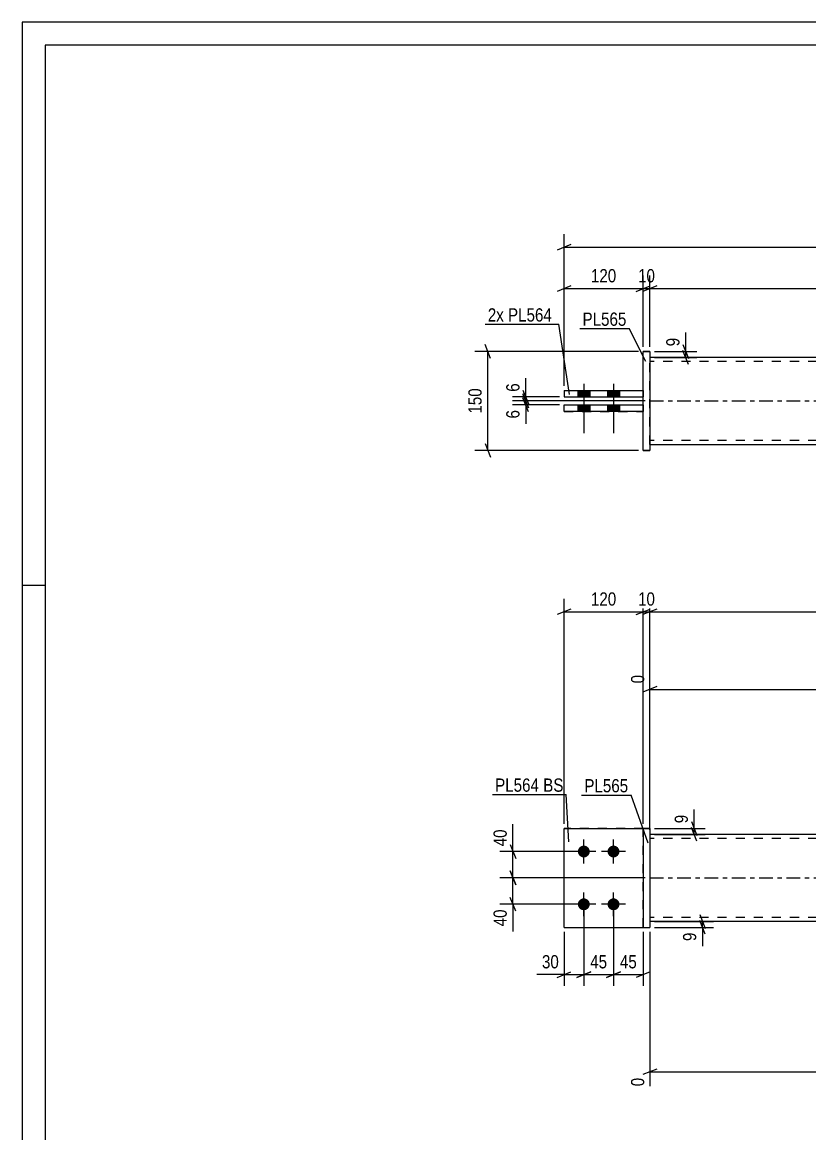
# Model space of a CAD drawing. Header units: millimetres. Extents: x 0 to 594, y 0 to 420.
# Drawn here: x 0 to 170.5, y 179.2 to 420 of the extents above; entities that cross this region are included whole.
import ezdxf

# ---------------------------------------------------------------- set-up
doc = ezdxf.new("R2010")
doc.units = ezdxf.units.MM
doc.linetypes.add('DXK_LINE_DOT2', pattern=[3.9198, 1.9599, -1.9599])
doc.linetypes.add('DXK_LINE_DOT3', pattern=[5.9187, 2.979, -0.9799, 0.9799, -0.9799])
doc.styles.add('Arial Narrow', font='ARIALN.TTF', dxfattribs={"height": 0.2})

# ---------------------------------------------------------------- blocks, each defined once
blk = doc.blocks.new('Unknown-585637348-1126')
at = {"color": 5, "linetype": 'Continuous'}
for p, q in [((594, 420), (0, 420)), ((0, 420), (0, 0)), ((589, 415), (5, 415)), ((5, 415), (5, 5)), ((5, 298), (0, 298))]:
    blk.add_line(p, q, dxfattribs=at)
blk = doc.blocks.new('Part-585637348-1981 - 1935')
at = {"color": 2, "linetype": 'Continuous'}
for p, q in [((134.47, 245.38), (135.9, 245.38)), ((135.9, 245.38), (134.47, 245.38)), ((134.47, 245.38), (134.47, 223.95)), ((135.9, 245.38), (135.9, 223.95)), ((134.47, 223.95), (135.9, 223.95))]:
    blk.add_line(p, q, dxfattribs=at)
at = {"color": 7, "linetype": 'DXK_LINE_DOT2'}
for p, q in [((134.47, 245.38), (134.47, 245.38)), ((134.47, 245.38), (134.47, 245.38)), ((135.9, 245.38), (135.9, 245.38)), ((134.47, 223.95), (135.9, 223.95))]:
    blk.add_line(p, q, dxfattribs=at)
blk = doc.blocks.new('Part-585637348-1966 - 1935')
at = {"color": 7, "linetype": 'DXK_LINE_DOT2'}
for p, q in [((117.33, 223.95), (117.33, 245.38)), ((117.33, 245.38), (134.47, 245.38)), ((134.47, 245.38), (117.33, 245.38)), ((134.47, 223.95), (134.47, 245.38)), ((117.33, 223.95), (117.33, 223.95)), ((117.33, 223.95), (134.47, 223.95)), ((117.33, 223.95), (134.47, 223.95)), ((134.47, 223.95), (134.47, 223.95))]:
    blk.add_line(p, q, dxfattribs=at)
blk = doc.blocks.new('Part-585637348-1961 - 1935')
at = {"color": 2, "linetype": 'Continuous'}
for p, q in [((117.33, 223.95), (117.33, 245.38)), ((117.33, 245.38), (134.47, 245.38)), ((117.33, 223.95), (117.33, 223.95)), ((117.33, 223.95), (134.47, 223.95))]:
    blk.add_line(p, q, dxfattribs=at)
at = {"color": 7, "linetype": 'DXK_LINE_DOT2'}
for p, q in [((134.47, 245.38), (117.33, 245.38)), ((134.47, 223.95), (134.47, 245.38)), ((117.33, 223.95), (134.47, 223.95)), ((134.47, 223.95), (134.47, 223.95))]:
    blk.add_line(p, q, dxfattribs=at)
blk = doc.blocks.new('Part-585637348-1992 - 1935')
at = {"linetype": 'Continuous'}
blk.add_hatch(color=2, dxfattribs=at).paths.add_polyline_path([(391.91, 225.23), (391.11, 226.63), (392.71, 226.63)])
at = {"color": 2, "linetype": 'Continuous'}
for p, q in [((434.77, 244.09), (135.9, 244.09)), ((391.91, 225.23), (391.11, 226.63)), ((391.11, 226.63), (392.71, 226.63)), ((392.71, 226.63), (391.91, 225.23)), ((434.77, 225.23), (135.9, 225.23))]:
    blk.add_line(p, q, dxfattribs=at)
at = {"color": 7, "linetype": 'DXK_LINE_DOT2'}
for p, q in [((135.9, 244.09), (135.9, 225.23)), ((434.77, 243.23), (135.9, 243.23)), ((261.98, 244.09), (261.98, 243.23)), ((288.12, 244.09), (288.12, 243.23)), ((434.77, 225.23), (434.77, 244.09)), ((434.77, 226.09), (135.9, 226.09)), ((262.14, 225.23), (262.14, 226.09)), ((288.28, 225.23), (288.28, 226.09))]:
    blk.add_line(p, q, dxfattribs=at)
at = {"color": 7, "linetype": 'DXK_LINE_DOT3'}
blk.add_line((135.9, 234.66), (434.77, 234.66), dxfattribs=at)
at = {"color": 2, "linetype": 'Continuous'}
blk.add_circle((391.91, 226.13), 1, dxfattribs=at)
blk = doc.blocks.new('Bolt-585637348-2001 - 1935')
at = {"linetype": 'Continuous'}
for points in [[(121.62, 241.66), (121.88, 241.63), (122.14, 241.55), (122.37, 241.42), (122.57, 241.24), (122.73, 241.02), (122.84, 240.77), (122.89, 240.51), (122.89, 240.24), (122.84, 239.98), (122.73, 239.73), (122.57, 239.52), (122.37, 239.34), (122.14, 239.2), (121.88, 239.12), (121.62, 239.09), (121.35, 239.12), (121.09, 239.2), (120.86, 239.34), (120.66, 239.52), (120.5, 239.73), (120.39, 239.98), (120.34, 240.24), (120.34, 240.51), (120.39, 240.77), (120.5, 241.02), (120.66, 241.24), (120.86, 241.42), (121.09, 241.55), (121.35, 241.63)], [(128.04, 241.66), (128.31, 241.63), (128.57, 241.55), (128.8, 241.42), (129, 241.24), (129.16, 241.02), (129.27, 240.77), (129.32, 240.51), (129.32, 240.24), (129.27, 239.98), (129.16, 239.73), (129, 239.52), (128.8, 239.34), (128.57, 239.2), (128.31, 239.12), (128.04, 239.09), (127.78, 239.12), (127.52, 239.2), (127.29, 239.34), (127.09, 239.52), (126.93, 239.73), (126.82, 239.98), (126.77, 240.24), (126.77, 240.51), (126.82, 240.77), (126.93, 241.02), (127.09, 241.24), (127.29, 241.42), (127.52, 241.55), (127.78, 241.63)], [(121.62, 230.23), (121.88, 230.21), (122.14, 230.12), (122.37, 229.99), (122.57, 229.81), (122.73, 229.59), (122.84, 229.34), (122.89, 229.08), (122.89, 228.81), (122.84, 228.55), (122.73, 228.3), (122.57, 228.09), (122.37, 227.91), (122.14, 227.77), (121.88, 227.69), (121.62, 227.66), (121.35, 227.69), (121.09, 227.77), (120.86, 227.91), (120.66, 228.09), (120.5, 228.3), (120.39, 228.55), (120.34, 228.81), (120.34, 229.08), (120.39, 229.34), (120.5, 229.59), (120.66, 229.81), (120.86, 229.99), (121.09, 230.12), (121.35, 230.21)], [(128.04, 230.23), (128.31, 230.21), (128.57, 230.12), (128.8, 229.99), (129, 229.81), (129.16, 229.59), (129.27, 229.34), (129.32, 229.08), (129.32, 228.81), (129.27, 228.55), (129.16, 228.3), (129, 228.09), (128.8, 227.91), (128.57, 227.77), (128.31, 227.69), (128.04, 227.66), (127.78, 227.69), (127.52, 227.77), (127.29, 227.91), (127.09, 228.09), (126.93, 228.3), (126.82, 228.55), (126.77, 228.81), (126.77, 229.08), (126.82, 229.34), (126.93, 229.59), (127.09, 229.81), (127.29, 229.99), (127.52, 230.12), (127.78, 230.21)]]:
    blk.add_hatch(color=1, dxfattribs=at).paths.add_polyline_path(points)
at = {"color": 1, "linetype": 'Continuous'}
for p, q in [((121.62, 237.8), (121.62, 242.95)), ((128.04, 237.8), (128.04, 242.95)), ((124.19, 240.38), (119.04, 240.38)), ((130.62, 240.38), (125.47, 240.38)), ((121.62, 226.38), (121.62, 231.52)), ((128.04, 226.38), (128.04, 231.52)), ((124.19, 228.95), (119.04, 228.95)), ((130.62, 228.95), (125.47, 228.95))]:
    blk.add_line(p, q, dxfattribs=at)
blk = doc.blocks.new('Part-585637348-2473 - 2455')
at = {"color": 2, "linetype": 'Continuous'}
for p, q in [((117.33, 340.26), (134.47, 340.26)), ((117.33, 340.26), (134.47, 340.26)), ((117.33, 340.26), (117.33, 338.83)), ((134.47, 340.26), (134.47, 338.83)), ((117.33, 338.83), (134.47, 338.83))]:
    blk.add_line(p, q, dxfattribs=at)
at = {"color": 7, "linetype": 'DXK_LINE_DOT2'}
for p, q in [((117.33, 340.26), (117.33, 340.26)), ((117.33, 340.26), (117.33, 340.26)), ((134.47, 340.26), (134.47, 340.26)), ((134.47, 340.26), (134.47, 340.26)), ((117.33, 338.83), (134.47, 338.83))]:
    blk.add_line(p, q, dxfattribs=at)
blk = doc.blocks.new('Bolt-585637348-2458 - 2455')
at = {"linetype": 'Continuous'}
for points in [[(120.33, 338.83), (122.9, 338.83), (122.9, 340.26), (120.33, 340.26)], [(120.33, 338.83), (122.9, 338.83), (122.9, 340.26), (120.33, 340.26)], [(126.76, 338.83), (129.33, 338.83), (129.33, 340.26), (126.76, 340.26)], [(126.76, 338.83), (129.33, 338.83), (129.33, 340.26), (126.76, 340.26)], [(120.33, 335.69), (122.9, 335.69), (122.9, 337.12), (120.33, 337.12)], [(120.33, 335.69), (122.9, 335.69), (122.9, 337.12), (120.33, 337.12)], [(126.76, 335.69), (129.33, 335.69), (129.33, 337.12), (126.76, 337.12)], [(126.76, 335.69), (129.33, 335.69), (129.33, 337.12), (126.76, 337.12)]]:
    blk.add_hatch(color=1, dxfattribs=at).paths.add_polyline_path(points)
at = {"color": 1, "linetype": 'Continuous'}
for p, q in [((120.33, 340.26), (120.33, 338.83)), ((120.33, 340.26), (120.33, 338.83)), ((121.62, 341.69), (121.62, 330.97)), ((121.62, 341.69), (121.62, 330.98)), ((122.9, 340.26), (122.9, 338.83)), ((122.9, 340.26), (122.9, 338.83)), ((126.76, 340.26), (126.76, 338.83)), ((126.76, 340.26), (126.76, 338.83)), ((128.04, 341.69), (128.04, 330.97)), ((128.04, 341.69), (128.04, 330.98)), ((129.33, 340.26), (129.33, 338.83)), ((129.33, 340.26), (129.33, 338.83)), ((120.33, 337.12), (120.33, 335.69)), ((120.33, 337.12), (120.33, 335.69)), ((122.9, 337.12), (122.9, 335.69)), ((122.9, 337.12), (122.9, 335.69)), ((126.76, 337.12), (126.76, 335.69)), ((126.76, 337.12), (126.76, 335.69)), ((129.33, 337.12), (129.33, 335.69)), ((129.33, 337.12), (129.33, 335.69))]:
    blk.add_line(p, q, dxfattribs=at)
blk = doc.blocks.new('Part-585637348-2468 - 2455')
at = {"color": 2, "linetype": 'Continuous'}
for p, q in [((135.9, 348.69), (134.47, 348.69)), ((134.47, 348.69), (135.9, 348.69)), ((134.47, 327.26), (134.47, 348.69)), ((135.9, 348.69), (135.9, 327.26)), ((135.9, 327.26), (134.47, 327.26))]:
    blk.add_line(p, q, dxfattribs=at)
at = {"color": 7, "linetype": 'DXK_LINE_DOT2'}
for p, q in [((134.47, 348.69), (134.47, 348.69)), ((134.47, 348.69), (134.47, 348.69)), ((135.9, 348.69), (135.9, 348.69)), ((135.9, 348.69), (135.9, 348.69)), ((134.47, 327.26), (135.9, 327.26)), ((134.47, 327.26), (134.47, 327.26))]:
    blk.add_line(p, q, dxfattribs=at)
blk = doc.blocks.new('Part-585637348-2488 - 2455')
at = {"linetype": 'Continuous'}
blk.add_hatch(color=2, dxfattribs=at).paths.add_polyline_path([(391.91, 337.98), (391.11, 339.38), (392.71, 339.38)])
at = {"color": 2, "linetype": 'Continuous'}
for p, q in [((434.77, 347.4), (135.9, 347.4)), ((261.98, 339), (261.98, 338.85)), ((261.98, 339), (288.12, 339)), ((261.98, 337), (261.98, 337.14)), ((262.14, 339), (262.14, 338.85)), ((262.14, 337), (262.14, 337.14)), ((288.12, 339), (288.12, 337)), ((391.91, 337.98), (391.11, 339.38)), ((391.11, 339.38), (392.71, 339.38)), ((392.71, 339.38), (391.91, 337.98)), ((288.12, 337), (261.98, 337)), ((261.98, 337), (261.98, 337)), ((135.9, 328.55), (434.77, 328.55))]:
    blk.add_line(p, q, dxfattribs=at)
at = {"color": 7, "linetype": 'DXK_LINE_DOT2'}
for p, q in [((135.9, 328.55), (135.9, 347.4)), ((434.77, 328.55), (434.77, 347.4)), ((434.77, 346.55), (135.9, 346.55)), ((261.98, 339), (288.12, 339)), ((261.98, 338.85), (261.98, 337)), ((262.14, 339), (262.14, 339)), ((262.14, 339), (262.14, 339)), ((262.14, 339), (288.28, 339)), ((262.14, 339), (288.28, 339)), ((262.14, 337), (262.14, 338.85)), ((288.28, 339), (288.28, 337)), ((261.98, 337), (288.12, 337)), ((288.28, 337), (262.14, 337)), ((262.14, 337), (262.14, 337)), ((262.14, 337), (288.28, 337)), ((434.77, 329.4), (135.9, 329.4))]:
    blk.add_line(p, q, dxfattribs=at)
at = {"color": 7, "linetype": 'DXK_LINE_DOT3'}
blk.add_line((135.9, 337.98), (434.77, 337.98), dxfattribs=at)
at = {"color": 2, "linetype": 'Continuous'}
blk.add_circle((391.91, 338.88), 1, dxfattribs=at)
blk = doc.blocks.new('Part-585637348-2505 - 2455')
at = {"color": 2, "linetype": 'Continuous'}
for p, q in [((117.33, 335.69), (117.33, 337.12)), ((117.33, 337.12), (134.47, 337.12)), ((117.33, 337.12), (134.47, 337.12)), ((134.47, 337.12), (134.47, 335.69)), ((134.47, 335.69), (117.33, 335.69))]:
    blk.add_line(p, q, dxfattribs=at)
at = {"color": 7, "linetype": 'DXK_LINE_DOT2'}
for p, q in [((117.33, 337.12), (117.33, 337.12)), ((117.33, 337.12), (117.33, 337.12)), ((134.47, 337.12), (134.47, 337.12)), ((134.47, 337.12), (134.47, 337.12)), ((117.33, 335.69), (134.47, 335.69))]:
    blk.add_line(p, q, dxfattribs=at)
blk = doc.blocks.new('StraightDimension-585637348-2067 - 1935')
at = {"color": 7, "linetype": 'Continuous'}
for p, q in [((128.04, 227.95), (128.04, 211.32)), ((134.47, 222.95), (134.47, 211.32)), ((126.54, 213.12), (129.54, 214.32)), ((135.97, 214.32), (132.97, 213.12)), ((128.04, 213.72), (134.47, 213.72))]:
    blk.add_line(p, q, dxfattribs=at)
at = {"color": 0}
blk.add_wipeout([(133.69, 214.47), (133.69, 218.67), (128.83, 218.67), (128.83, 214.47)], dxfattribs=at)
at = {"color": 3, "style": 'Arial Narrow'}
blk.add_text('45', height=2.863, dxfattribs=at).set_placement((129.43, 215.07))
blk = doc.blocks.new('StraightDimension-585637348-2151 - 1935')
at = {"color": 7, "linetype": 'Continuous'}
for p, q in [((146.71, 226.73), (147.91, 223.73)), ((136.9, 225.23), (149.71, 225.23)), ((136.9, 223.95), (149.71, 223.95)), ((147.91, 222.45), (146.71, 225.45)), ((147.31, 223.95), (147.31, 225.23))]:
    blk.add_line(p, q, dxfattribs=at)
at = {"color": 0}
blk.add_wipeout([(146.56, 223.42), (142.36, 223.42), (142.36, 220.39), (146.56, 220.39)], dxfattribs=at)
at = {"color": 7, "linetype": 'Continuous'}
blk.add_line((147.31, 223.95), (147.31, 219.87), dxfattribs=at)
blk.add_line((147.31, 223.95), (147.31, 219.87), dxfattribs=at)
at = {"color": 3, "style": 'Arial Narrow'}
blk.add_text('9', height=2.86, rotation=90.0002, dxfattribs=at).set_placement((145.96, 220.99))
blk = doc.blocks.new('StraightDimension-585637348-2087 - 1935')
at = {"color": 7, "linetype": 'Continuous'}
for p, q in [((121.62, 227.95), (121.62, 211.32)), ((117.33, 222.95), (117.33, 211.32)), ((115.83, 213.12), (118.83, 214.32)), ((123.12, 214.32), (120.12, 213.12)), ((117.33, 213.72), (121.62, 213.72))]:
    blk.add_line(p, q, dxfattribs=at)
at = {"color": 0}
blk.add_wipeout([(116.8, 214.47), (116.8, 218.67), (111.95, 218.67), (111.95, 214.47)], dxfattribs=at)
at = {"color": 7, "linetype": 'Continuous'}
blk.add_line((117.33, 213.72), (111.42, 213.72), dxfattribs=at)
blk.add_line((117.33, 213.72), (111.42, 213.72), dxfattribs=at)
at = {"color": 3, "style": 'Arial Narrow'}
blk.add_text('30', height=2.863, dxfattribs=at).set_placement((112.55, 215.07))
blk = doc.blocks.new('StraightDimension-585637348-2321 - 1935')
at = {"color": 7, "linetype": 'Continuous'}
for p, q in [((117.33, 246.38), (117.33, 295.14)), ((134.47, 246.38), (134.47, 295.14)), ((118.83, 292.89), (115.83, 291.69)), ((117.33, 292.29), (134.47, 292.29)), ((132.97, 291.69), (135.97, 292.89))]:
    blk.add_line(p, q, dxfattribs=at)
at = {"color": 0}
blk.add_wipeout([(129.24, 293.04), (129.24, 297.24), (122.56, 297.24), (122.56, 293.04)], dxfattribs=at)
at = {"color": 3, "style": 'Arial Narrow'}
blk.add_text('120', height=2.863, dxfattribs=at).set_placement((123.16, 293.64))
blk = doc.blocks.new('StraightDimension-585637348-2184 - 1935')
at = {"color": 7, "linetype": 'Continuous'}
for p, q in [((105.67, 241.88), (106.87, 238.88)), ((120.62, 240.38), (103.42, 240.38)), ((106.27, 234.66), (106.27, 240.38)), ((106.87, 233.16), (105.67, 236.16)), ((134.9, 234.66), (103.42, 234.66))]:
    blk.add_line(p, q, dxfattribs=at)
at = {"color": 0}
blk.add_wipeout([(105.52, 245.76), (101.32, 245.76), (101.32, 240.9), (105.52, 240.9)], dxfattribs=at)
at = {"color": 7, "linetype": 'Continuous'}
blk.add_line((106.27, 240.38), (106.27, 246.28), dxfattribs=at)
blk.add_line((106.27, 240.38), (106.27, 246.28), dxfattribs=at)
at = {"color": 3, "style": 'Arial Narrow'}
blk.add_text('40', height=2.863, rotation=90.0002, dxfattribs=at).set_placement((104.92, 241.5))
blk = doc.blocks.new('StraightDimension-585637348-2360 - 1935')
at = {"color": 7, "linetype": 'Continuous'}
for p, q in [((135.9, 246.38), (135.9, 295.14)), ((434.77, 247.81), (434.77, 295.14)), ((137.4, 292.89), (134.4, 291.69)), ((135.9, 292.29), (434.77, 292.29)), ((433.27, 291.69), (436.27, 292.89))]:
    blk.add_line(p, q, dxfattribs=at)
at = {"color": 0}
blk.add_wipeout([(289.59, 293.04), (289.59, 297.24), (281.08, 297.24), (281.08, 293.04)], dxfattribs=at)
at = {"color": 3, "style": 'Arial Narrow'}
blk.add_text('2092', height=2.863, dxfattribs=at).set_placement((281.68, 293.64))
blk = doc.blocks.new('StraightDimension-585637348-2050 - 1935')
at = {"color": 7, "linetype": 'Continuous'}
for p, q in [((262.13, 245.09), (262.13, 282.28)), ((135.9, 245.09), (135.9, 278.62)), ((137.4, 276.09), (134.4, 274.89)), ((135.9, 275.49), (262.13, 275.49)), ((260.63, 274.89), (263.63, 276.09))]:
    blk.add_line(p, q, dxfattribs=at)
at = {"color": 0, "linetype": 'Continuous'}
for points in [[(261.53, 282.88), (257.33, 282.88), (257.33, 276.19), (261.53, 276.19)], [(135.3, 279.22), (131.1, 279.22), (131.1, 276.19), (135.3, 276.19)]]:
    blk.add_wipeout(points, dxfattribs=at)
at = {"color": 0}
blk.add_wipeout([(202.36, 276.24), (202.36, 280.44), (195.67, 280.44), (195.67, 276.24)], dxfattribs=at)
at = {"color": 3, "linetype": 'Continuous', "style": 'Arial Narrow'}
for s, height, p in [('884', 2.863, (260.93, 276.79)), ('0', 2.86, (134.7, 276.79))]:
    blk.add_text(s, height=height, rotation=90.0002, dxfattribs=at).set_placement(p)
at = {"color": 3, "style": 'Arial Narrow'}
blk.add_text('884', height=2.863, dxfattribs=at).set_placement((196.27, 276.84))
blk = doc.blocks.new('StraightDimension-585637348-2080 - 1935')
at = {"color": 7, "linetype": 'Continuous'}
for p, q in [((121.62, 227.95), (121.62, 211.32)), ((128.04, 227.95), (128.04, 211.32)), ((120.12, 213.12), (123.12, 214.32)), ((129.54, 214.32), (126.54, 213.12)), ((121.62, 213.72), (128.04, 213.72))]:
    blk.add_line(p, q, dxfattribs=at)
at = {"color": 0}
blk.add_wipeout([(127.26, 214.47), (127.26, 218.67), (122.4, 218.67), (122.4, 214.47)], dxfattribs=at)
at = {"color": 3, "style": 'Arial Narrow'}
blk.add_text('45', height=2.863, dxfattribs=at).set_placement((123, 215.07))
blk = doc.blocks.new('StraightDimension-585637348-2098 - 1935')
at = {"color": 7, "linetype": 'Continuous'}
for p, q in [((262.29, 224.23), (262.29, 185.87)), ((135.9, 222.95), (135.9, 189.53)), ((137.4, 193.25), (134.4, 192.05)), ((135.9, 192.65), (262.29, 192.65)), ((260.79, 192.05), (263.79, 193.25))]:
    blk.add_line(p, q, dxfattribs=at)
at = {"color": 0}
blk.add_wipeout([(202.44, 193.4), (202.44, 197.6), (195.75, 197.6), (195.75, 193.4)], dxfattribs=at)
at = {"color": 0, "linetype": 'Continuous'}
for points in [[(135.3, 191.95), (131.1, 191.95), (131.1, 188.93), (135.3, 188.93)], [(261.69, 191.95), (257.49, 191.95), (257.49, 185.27), (261.69, 185.27)]]:
    blk.add_wipeout(points, dxfattribs=at)
at = {"color": 3, "style": 'Arial Narrow'}
blk.add_text('885', height=2.863, dxfattribs=at).set_placement((196.35, 194))
at = {"color": 3, "linetype": 'Continuous', "style": 'Arial Narrow'}
for s, height, p in [('0', 2.86, (134.7, 189.53)), ('885', 2.863, (261.09, 185.87))]:
    blk.add_text(s, height=height, rotation=90.0002, dxfattribs=at).set_placement(p)
blk = doc.blocks.new('StraightDimension-585637348-2160 - 1935')
at = {"color": 7, "linetype": 'Continuous'}
for p, q in [((144.9, 246.88), (146.1, 243.88)), ((146.1, 242.59), (144.9, 245.59)), ((136.9, 245.38), (147.9, 245.38)), ((136.9, 244.09), (147.9, 244.09)), ((145.5, 244.09), (145.5, 245.38))]:
    blk.add_line(p, q, dxfattribs=at)
at = {"color": 0}
blk.add_wipeout([(144.75, 248.93), (140.55, 248.93), (140.55, 245.9), (144.75, 245.9)], dxfattribs=at)
at = {"color": 7, "linetype": 'Continuous'}
blk.add_line((145.5, 245.38), (145.5, 249.45), dxfattribs=at)
blk.add_line((145.5, 245.38), (145.5, 249.45), dxfattribs=at)
at = {"color": 3, "style": 'Arial Narrow'}
blk.add_text('9', height=2.86, rotation=90.0002, dxfattribs=at).set_placement((144.15, 246.5))
blk = doc.blocks.new('StraightDimension-585637348-2169 - 1935')
at = {"color": 7, "linetype": 'Continuous'}
for p, q in [((105.67, 236.16), (106.87, 233.16)), ((134.9, 234.66), (103.42, 234.66)), ((106.27, 228.95), (106.27, 234.66)), ((120.62, 228.95), (103.42, 228.95)), ((106.87, 227.45), (105.67, 230.45))]:
    blk.add_line(p, q, dxfattribs=at)
at = {"color": 0}
blk.add_wipeout([(105.52, 228.42), (101.32, 228.42), (101.32, 223.57), (105.52, 223.57)], dxfattribs=at)
at = {"color": 7, "linetype": 'Continuous'}
blk.add_line((106.27, 228.95), (106.27, 223.04), dxfattribs=at)
blk.add_line((106.27, 228.95), (106.27, 223.04), dxfattribs=at)
at = {"color": 3, "style": 'Arial Narrow'}
blk.add_text('40', height=2.863, rotation=90.0002, dxfattribs=at).set_placement((104.92, 224.17))
blk = doc.blocks.new('StraightDimension-585637348-2343 - 1935')
at = {"color": 7, "linetype": 'Continuous'}
for p, q in [((134.47, 246.38), (134.47, 295.14)), ((135.9, 246.38), (135.9, 295.14)), ((132.97, 291.69), (135.97, 292.89)), ((137.4, 292.89), (134.4, 291.69)), ((134.47, 292.29), (135.9, 292.29))]:
    blk.add_line(p, q, dxfattribs=at)
at = {"color": 0}
blk.add_wipeout([(137.62, 293.04), (137.62, 297.24), (132.76, 297.24), (132.76, 293.04)], dxfattribs=at)
at = {"color": 3, "style": 'Arial Narrow'}
blk.add_text('10', height=2.863, dxfattribs=at).set_placement((133.36, 293.64))
blk = doc.blocks.new('StraightDimension-585637348-2528 - 2455')
at = {"color": 7, "linetype": 'Continuous'}
for p, q in [((108.43, 340.33), (109.63, 337.33)), ((109.63, 336.48), (108.43, 339.48)), ((116.33, 338.83), (106.18, 338.83)), ((134.9, 337.98), (106.18, 337.98)), ((109.03, 337.98), (109.03, 338.83))]:
    blk.add_line(p, q, dxfattribs=at)
at = {"color": 0}
blk.add_wipeout([(108.28, 342.39), (104.08, 342.39), (104.08, 339.36), (108.28, 339.36)], dxfattribs=at)
at = {"color": 7, "linetype": 'Continuous'}
blk.add_line((109.03, 338.83), (109.03, 342.91), dxfattribs=at)
blk.add_line((109.03, 338.83), (109.03, 342.91), dxfattribs=at)
at = {"color": 3, "style": 'Arial Narrow'}
blk.add_text('6', height=2.86, rotation=90.0002, dxfattribs=at).set_placement((107.68, 339.96))
blk = doc.blocks.new('StraightDimension-585637348-2565 - 2455')
at = {"color": 7, "linetype": 'Continuous'}
for p, q in [((117.33, 341.26), (117.33, 374.11)), ((453.34, 341.26), (453.34, 374.11)), ((118.83, 371.86), (115.83, 370.66)), ((117.33, 371.26), (453.34, 371.26)), ((451.84, 370.66), (454.84, 371.86))]:
    blk.add_line(p, q, dxfattribs=at)
at = {"color": 0}
blk.add_wipeout([(289.59, 372.01), (289.59, 376.21), (281.08, 376.21), (281.08, 372.01)], dxfattribs=at)
at = {"color": 3, "style": 'Arial Narrow'}
blk.add_text('2352', height=2.863, dxfattribs=at).set_placement((281.68, 372.61))
blk = doc.blocks.new('StraightDimension-585637348-2616 - 2455')
at = {"color": 7, "linetype": 'Continuous'}
for p, q in [((134.47, 349.69), (134.47, 365.16)), ((135.9, 349.69), (135.9, 365.16)), ((132.97, 361.71), (135.97, 362.91)), ((137.4, 362.91), (134.4, 361.71)), ((134.47, 362.31), (135.9, 362.31))]:
    blk.add_line(p, q, dxfattribs=at)
at = {"color": 0}
blk.add_wipeout([(137.62, 363.06), (137.62, 367.26), (132.76, 367.26), (132.76, 363.06)], dxfattribs=at)
at = {"color": 3, "style": 'Arial Narrow'}
blk.add_text('10', height=2.863, dxfattribs=at).set_placement((133.36, 363.66))
blk = doc.blocks.new('StraightDimension-585637348-2657 - 2455')
at = {"color": 7, "linetype": 'Continuous'}
for p, q in [((143.08, 350.19), (144.28, 347.19)), ((136.9, 348.69), (146.08, 348.69)), ((136.9, 347.4), (146.08, 347.4)), ((144.28, 345.9), (143.08, 348.9)), ((143.68, 347.4), (143.68, 348.69))]:
    blk.add_line(p, q, dxfattribs=at)
at = {"color": 0}
blk.add_wipeout([(142.93, 352.24), (138.73, 352.24), (138.73, 349.21), (142.93, 349.21)], dxfattribs=at)
at = {"color": 7, "linetype": 'Continuous'}
blk.add_line((143.68, 348.69), (143.68, 352.77), dxfattribs=at)
blk.add_line((143.68, 348.69), (143.68, 352.77), dxfattribs=at)
at = {"color": 3, "style": 'Arial Narrow'}
blk.add_text('9', height=2.86, rotation=90.0002, dxfattribs=at).set_placement((142.33, 349.81))
blk = doc.blocks.new('StraightDimension-585637348-2512 - 2455')
at = {"color": 7, "linetype": 'Continuous'}
for p, q in [((108.43, 339.48), (109.63, 336.48)), ((134.9, 337.98), (106.18, 337.98)), ((116.33, 337.12), (106.18, 337.12)), ((109.63, 335.62), (108.43, 338.62)), ((109.03, 337.12), (109.03, 337.98))]:
    blk.add_line(p, q, dxfattribs=at)
at = {"color": 0}
blk.add_wipeout([(108.28, 336.59), (104.08, 336.59), (104.08, 333.57), (108.28, 333.57)], dxfattribs=at)
at = {"color": 7, "linetype": 'Continuous'}
blk.add_line((109.03, 337.12), (109.03, 333.04), dxfattribs=at)
blk.add_line((109.03, 337.12), (109.03, 333.04), dxfattribs=at)
at = {"color": 3, "style": 'Arial Narrow'}
blk.add_text('6', height=2.86, rotation=90.0002, dxfattribs=at).set_placement((107.68, 334.17))
blk = doc.blocks.new('StraightDimension-585637348-2545 - 2455')
at = {"color": 7, "linetype": 'Continuous'}
for p, q in [((101.43, 347.19), (100.23, 350.19)), ((133.47, 348.69), (97.98, 348.69)), ((100.83, 327.26), (100.83, 348.69)), ((100.23, 328.76), (101.43, 325.76)), ((133.47, 327.26), (97.98, 327.26))]:
    blk.add_line(p, q, dxfattribs=at)
at = {"color": 0}
blk.add_wipeout([(100.08, 341.32), (95.88, 341.32), (95.88, 334.63), (100.08, 334.63)], dxfattribs=at)
at = {"color": 3, "style": 'Arial Narrow'}
blk.add_text('150', height=2.863, rotation=90.0002, dxfattribs=at).set_placement((99.48, 335.23))
blk = doc.blocks.new('StraightDimension-585637348-2596 - 2455')
at = {"color": 7, "linetype": 'Continuous'}
for p, q in [((135.9, 349.69), (135.9, 365.16)), ((434.77, 351.12), (434.77, 365.16)), ((137.4, 362.91), (134.4, 361.71)), ((135.9, 362.31), (434.77, 362.31)), ((433.27, 361.71), (436.27, 362.91))]:
    blk.add_line(p, q, dxfattribs=at)
at = {"color": 0}
blk.add_wipeout([(289.59, 363.06), (289.59, 367.26), (281.08, 367.26), (281.08, 363.06)], dxfattribs=at)
at = {"color": 3, "style": 'Arial Narrow'}
blk.add_text('2092', height=2.863, dxfattribs=at).set_placement((281.68, 363.66))
blk = doc.blocks.new('StraightDimension-585637348-2606 - 2455')
at = {"color": 7, "linetype": 'Continuous'}
for p, q in [((117.33, 341.26), (117.33, 365.16)), ((134.47, 349.69), (134.47, 365.16)), ((118.83, 362.91), (115.83, 361.71)), ((117.33, 362.31), (134.47, 362.31)), ((132.97, 361.71), (135.97, 362.91))]:
    blk.add_line(p, q, dxfattribs=at)
at = {"color": 0}
blk.add_wipeout([(129.24, 363.06), (129.24, 367.26), (122.56, 367.26), (122.56, 363.06)], dxfattribs=at)
at = {"color": 3, "style": 'Arial Narrow'}
blk.add_text('120', height=2.863, dxfattribs=at).set_placement((123.16, 363.66))
blk = doc.blocks.new('Mark-585637348-1977 - 1935')
at = {"color": 0}
blk.add_wipeout([(131.24, 253.2), (131.24, 256.2), (121.73, 256.2), (121.73, 253.2)], dxfattribs=at)
blk.add_wipeout([(131.24, 253.2), (131.24, 256.2), (121.73, 256.2), (121.73, 253.2)], dxfattribs=at)
at = {"color": 30, "linetype": 'Continuous'}
for p in [(121.13, 252.6), (135.55, 242.16)]:
    blk.add_line(p, (131.84, 252.6), dxfattribs=at)
at = {"color": 3, "style": 'Arial Narrow'}
blk.add_text('PL565', height=2.863, dxfattribs=at).set_placement((121.73, 253.2))
blk = doc.blocks.new('MarkSet-585637348-2446 - 1935')
at = {"color": 0}
blk.add_wipeout([(111.92, 253.33), (111.92, 256.33), (102.41, 256.33), (102.41, 253.33)], dxfattribs=at)
blk.add_wipeout([(111.92, 253.33), (111.92, 256.33), (102.41, 256.33), (102.41, 253.33)], dxfattribs=at)
blk.add_wipeout([(117.2, 253.33), (117.2, 256.33), (112.82, 256.33), (112.82, 253.33)], dxfattribs=at)
blk.add_wipeout([(117.2, 253.33), (117.2, 256.33), (112.82, 256.33), (112.82, 253.33)], dxfattribs=at)
at = {"color": 30, "linetype": 'Continuous'}
for p in [(101.81, 252.73), (118.34, 242.45)]:
    blk.add_line(p, (117.8, 252.73), dxfattribs=at)
at = {"color": 3, "style": 'Arial Narrow'}
for s, p in [('PL564', (102.41, 253.33)), ('BS', (112.82, 253.33))]:
    blk.add_text(s, height=2.863, dxfattribs=at).set_placement(p)
blk = doc.blocks.new('Mark-585637348-2464 - 2455')
at = {"color": 0}
blk.add_wipeout([(130.84, 354.25), (130.84, 357.25), (121.34, 357.25), (121.34, 354.25)], dxfattribs=at)
blk.add_wipeout([(130.84, 354.25), (130.84, 357.25), (121.34, 357.25), (121.34, 354.25)], dxfattribs=at)
at = {"color": 30, "linetype": 'Continuous'}
for p in [(120.74, 353.65), (135.01, 346.51)]:
    blk.add_line(p, (131.44, 353.65), dxfattribs=at)
at = {"color": 3, "style": 'Arial Narrow'}
blk.add_text('PL565', height=2.863, dxfattribs=at).set_placement((121.34, 354.25))
blk = doc.blocks.new('MarkSet-585637348-2717 - 2455')
at = {"color": 30, "linetype": 'Continuous'}
blk.add_line((118.54, 339.38), (116.2, 354.57), dxfattribs=at)
at = {"color": 0}
blk.add_wipeout([(104.3, 355.17), (104.3, 358.17), (100.82, 358.17), (100.82, 355.17)], dxfattribs=at)
blk.add_wipeout([(104.3, 355.17), (104.3, 358.17), (100.82, 358.17), (100.82, 355.17)], dxfattribs=at)
blk.add_wipeout([(114.7, 355.17), (114.7, 358.17), (105.2, 358.17), (105.2, 355.17)], dxfattribs=at)
blk.add_wipeout([(114.7, 355.17), (114.7, 358.17), (105.2, 358.17), (105.2, 355.17)], dxfattribs=at)
at = {"color": 30, "linetype": 'Continuous'}
blk.add_line((100.22, 354.57), (116.2, 354.57), dxfattribs=at)
at = {"color": 3, "style": 'Arial Narrow'}
for s, p in [('2x', (100.82, 355.17)), ('PL564', (105.2, 355.17))]:
    blk.add_text(s, height=2.863, dxfattribs=at).set_placement(p)

msp = doc.modelspace()

# ---------------------------------------------------------------- block references
for name in ['Unknown-585637348-1126', 'Part-585637348-2468 - 2455', 'Part-585637348-2488 - 2455', 'Part-585637348-2473 - 2455', 'Bolt-585637348-2458 - 2455', 'Part-585637348-2505 - 2455', 'Part-585637348-1966 - 1935', 'Part-585637348-1961 - 1935', 'Part-585637348-1981 - 1935', 'Part-585637348-1992 - 1935', 'Bolt-585637348-2001 - 1935']:
    msp.add_blockref(name, (0, 0))

# ---------------------------------------------------------------- next in the draw order: block references
for name in ['StraightDimension-585637348-2528 - 2455', 'StraightDimension-585637348-2321 - 1935', 'StraightDimension-585637348-2087 - 1935', 'StraightDimension-585637348-2067 - 1935']:
    msp.add_blockref(name, (0, 0))

# ---------------------------------------------------------------- next in the draw order: block references
for name in ['StraightDimension-585637348-2565 - 2455', 'StraightDimension-585637348-2512 - 2455', 'StraightDimension-585637348-2184 - 1935', 'StraightDimension-585637348-2080 - 1935', 'StraightDimension-585637348-2151 - 1935']:
    msp.add_blockref(name, (0, 0))

# ---------------------------------------------------------------- next in the draw order: block references
for name in ['StraightDimension-585637348-2616 - 2455', 'StraightDimension-585637348-2360 - 1935', 'MarkSet-585637348-2446 - 1935', 'StraightDimension-585637348-2098 - 1935']:
    msp.add_blockref(name, (0, 0))

# ---------------------------------------------------------------- next in the draw order: block references
for name in ['StraightDimension-585637348-2657 - 2455', 'StraightDimension-585637348-2545 - 2455', 'StraightDimension-585637348-2050 - 1935', 'StraightDimension-585637348-2169 - 1935']:
    msp.add_blockref(name, (0, 0))

# ---------------------------------------------------------------- next in the draw order: block references
for name in ['StraightDimension-585637348-2596 - 2455', 'StraightDimension-585637348-2160 - 1935']:
    msp.add_blockref(name, (0, 0))

# ---------------------------------------------------------------- next in the draw order: block references
for name in ['StraightDimension-585637348-2606 - 2455', 'StraightDimension-585637348-2343 - 1935']:
    msp.add_blockref(name, (0, 0))

# ---------------------------------------------------------------- next in the draw order: block references
for name in ['MarkSet-585637348-2717 - 2455', 'Mark-585637348-2464 - 2455', 'Mark-585637348-1977 - 1935']:
    msp.add_blockref(name, (0, 0))

doc.saveas('drawing.dxf')
